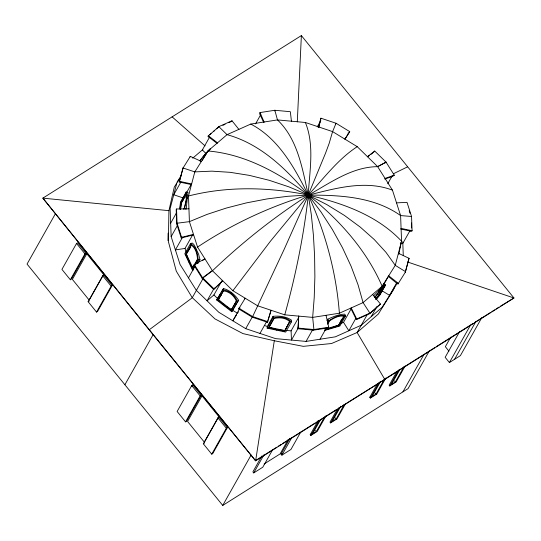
<?xml version="1.0" encoding="UTF-8"?>
<svg xmlns="http://www.w3.org/2000/svg" width="541" height="541" viewBox="0 0 541 541"><rect width="100%" height="100%" fill="white"/><g stroke="black" fill="none" stroke-linecap="round" stroke-linejoin="round"><path stroke-width="0.81" d="M187.247 198.182L186.239 209.151L184.353 208.752C184.894 203.754 187.423 198.486 185.908 193.448L186.172 192.021L188.058 192.42L186.895 198.804L187.01 197.512M176.508 183.561L174.276 187.085L168.927 210.672L168.373 241.543L176.271 271.142L192.096 297.455L191.656 298.24L149.147 329.841L42.847 198.134L301.378 35.578L513.95 297.996L255.629 460.81L149.357 330.098M167.981 240.617L168.123 233.103M298.057 328.745L298.713 316.12L298.057 328.745L313.557 330.159L328.387 327.846L328.739 327.217L326.027 315.308M297.293 121.84L301.378 35.578M400.644 244.174L400.759 242.882M197.539 247.075C231.616 224.407 269.06 206.831 308.248 195.01C309.54 171.125 314.686 145.346 305.388 122.489L277.472 119.919L250.747 124.072L227.037 134.662L207.96 150.973L194.807 171.896L188.478 195.998L189.411 221.641L197.539 247.075L212.302 270.568L202.118 278.182L193.921 265.137L194.273 264.515L204.917 258.821L202.435 260.613M179.727 208.86L180.451 202.165L186.172 192.021C187.815 197.472 185.536 203.375 184.353 208.752M179.977 209.117L180.674 202.74L185.908 193.448L186.577 193.59L181.336 202.882L180.437 209.117M180.647 209.259L181.336 202.882L183.595 199.534M267.146 328.164L267.328 326.46L273.049 316.316C279.291 315.68 286.405 316.485 291.592 320.231L291.41 321.936L285.689 332.086L267.146 328.164L272.867 318.013L273.049 316.316M290.017 321.286L284.715 331.18L268.823 327.826L268.891 327.224L284.776 330.578L290.017 321.286L289.394 320.617M276.417 330.125L276.485 329.523M284.715 331.18L289.503 321.685M384.705 179.03L392.523 176.461L394.294 175.203L386.078 162.165L377.665 166.662C352.029 166.79 329.909 183.122 308.356 195.145C303.792 235.605 295.684 275.633 284.755 314.842L257.543 305.746L232.887 290.713L212.471 270.777L202.3 278.399L213.634 289.469L222.682 280.745L213.634 289.469M400.996 243.551L398.778 254.256M203.2 278.29L192.278 297.678L214.96 318.899L242.943 333.594L274.301 340.756L255.629 460.81L149.275 329.645M400.225 247.102L400.468 245.587M320.935 118.195L318.635 127.676L320.935 118.195L336.042 123.26L349.723 131.619L345.002 139.064M244.863 298.855L245.215 298.233L238.655 308.884L252.343 317.229L267.45 322.28L267.829 320.833M377.665 166.662L392.455 190.148L400.604 215.575L401.564 241.225L395.261 265.333L382.135 286.27L363.079 302.602L339.383 313.219L312.664 317.391L284.755 314.842M408.563 259.754L405.27 272.353L409.118 258.341L398.413 253.276M179.179 181.992L179.531 181.37L191.642 183.947L191.291 184.569L179.179 181.992L183.041 167.987L194.807 171.896L211.835 171.152L230.155 172.322L249.381 175.385L269.087 180.261L288.853 186.848L308.248 195.01C323.849 178.334 337.888 159.237 357.229 146.665L377.625 166.614L386.051 162.124L374.724 151.047L367.427 156.64M179.531 181.37L183.041 167.987M180.809 182.54L180.965 181.965L173.749 194.767L182.77 197.796M191.291 184.569L191.44 183.994L186.692 192.427M394.166 287.738L393.692 289.361L378.335 314.03L357.134 332.512L331.532 343.528L303.285 346.341L274.301 340.756M267.45 322.28L271.149 310.297L270.798 310.919M268.059 320.076L270.568 311.684M181.215 237.972L181.566 237.343L193.475 234.354L193.123 234.983L181.215 237.972L176.704 223.852L177.056 223.223L189.411 221.641L207.149 214.364L226.28 208.069L246.398 202.889L267.058 198.932L287.826 196.288L308.248 195.01L325.567 153.11L329.165 143.385L332.587 131.612L336.042 123.26L335.69 123.882M392.455 190.148C365.263 179.768 335.373 188.349 308.356 195.145L284.113 249.455L252.343 317.229M375.86 298.551L378.856 294.953L380.844 290.598M382.494 286.967L384.002 283.755L385.544 284.951L379.823 295.102L376.036 299.491M331.87 327.623L338.727 325.141L341.601 319.204M55.432 213.709L27.05 264.069L222.73 505.422L408.076 388.607L429.202 351.109M76.538 243.47L61.931 269.391L70.344 279.765L71.378 279.115L85.978 253.195L77.566 242.821L76.538 243.47L84.951 253.844L70.344 279.765M88.129 301.702L102.736 275.782L103.764 275.132L112.176 285.506L97.576 311.427L96.541 312.083L88.129 301.702L89.164 301.053M96.541 312.083L111.148 286.155L112.176 285.506M189.992 156.998L190.344 156.369L201.38 161.434M238.892 129.367L231.994 120.765L218.835 126.641L207.886 136.325L217.144 143.439M188.944 208.819L176.535 208.988L176.183 209.61L176.704 223.852M170.665 223.183L176.677 212.518M231.643 121.387L231.994 120.765M183.548 209.211L184.353 207.785L185.022 207.927M196.207 290.165L180.045 264.448L171.152 236.606L177.563 225.225M259.998 112.575L259.646 113.204L260.133 114.726L263.758 122.618L264.109 121.996L259.998 112.575L274.835 110.269L290.334 111.703L291.43 121.204M186.314 252.505L185.008 248.427L192.927 234.375L193.123 234.983M255.562 123.875L260.37 115.334M185.705 254.256L190.946 244.965L191.555 244.782L186.32 254.081L185.705 254.256L192.305 268.363L192.914 268.18L186.32 254.081L190.757 247.054M189.614 261.134L188.653 261.932M195.95 249.881L196.302 249.259L195.72 247.744L193.698 244.275L192.251 243.051L190.527 243.551L184.806 253.702L192.508 270.155L193.658 269.824M274.483 110.898L274.835 110.269L277.472 119.919C297.773 139.206 302.412 168.873 308.248 195.01C268.87 187.078 227.599 186.016 188.478 195.998M124.89 384.746L153.272 334.385M192.305 268.363L197.546 259.065C197.039 253.952 195.727 247.744 190.946 244.965L190.527 243.551C196.2 246.696 197.681 254.047 198.222 260.011L195.774 264.36M193.719 266.754L194.523 265.32M195.335 263.893L197.343 260.316M192.508 270.155L194.956 265.807M188.478 277.871L194.895 266.49M197.905 263.129L199.947 259.504L198.594 254.189L196.302 249.259M213.485 289.435L207.068 300.816L213.918 294.946L221.445 281.597M216.65 299.964L223.474 288.542C229.736 290.145 235.247 294.865 238.628 300.302L231.805 311.724L216.65 299.964L221.019 292.891M221.837 291.437L223.474 288.542M232.312 308.363L231.075 310.264L218.084 300.187L223.325 290.889C229.1 291.362 234.097 295.751 236.309 300.965L237.526 301.574L238.628 300.302M218.084 300.187L223.71 290.436M317.249 126.885L320.056 121.908M231.305 293.526L231.656 292.904M231.075 310.264L236.701 300.519L231.46 309.81L227.355 307.16M231.805 311.724L237.526 301.574C235.024 295.44 229.147 290.253 222.371 289.814L223.325 290.889M191.737 385.557L177.13 411.478L185.543 421.852L186.571 421.202L201.178 395.282L192.765 384.901L191.737 385.557L200.143 395.931L185.543 421.852M191.954 386.342L192.765 384.901M239.23 309.411L232.819 320.793L236.681 314.639M237.533 313.273L238.324 311.866M196.383 290.389L218.733 312.211L245.722 328.658L252.532 316.566M259.964 333.425L266.774 321.327M269.29 326.507L273.726 318.642M203.328 443.789L217.935 417.868L218.963 417.212L227.376 427.593L212.769 453.514L211.741 454.163L203.328 443.789L204.356 443.133M268.823 327.826L274.064 318.527C279.399 317.154 285.966 317.709 289.949 321.888L291.41 321.936C286.831 316.945 279.082 316.329 272.867 318.013L274.064 318.527M374.724 151.047L373.229 152.65M211.741 454.163L226.341 428.242L227.376 427.593M385.699 162.753L386.051 162.124L385.726 162.787M298.267 327.981L291.45 340.073L291.105 330.855L298.233 318.209M387.755 183.724L392.164 175.899L392.523 176.461M245.722 328.658L275.504 338.619L306.064 341.412L312.475 330.03M313.557 330.159L313.908 329.537L312.664 317.391L314.226 297.564L314.876 276.911L314.598 255.893L313.395 234.963L311.298 214.561L308.356 195.145C339.809 195.01 374.068 196.714 400.604 215.575L411.552 216.481L412.086 230.716L411.735 231.345L400.732 229.026L401.084 228.403L412.086 230.716M222.73 505.422L251.112 455.055M327.028 320.603L327.846 319.149C333.141 316.755 338.964 314.152 344.8 314.172L345.584 315.849L339.863 326L324.451 330.524M327.406 322.997L328.63 320.827C333.54 317.81 339.647 313.949 345.584 315.849L344.238 316.438L339.004 325.736L324.472 329.996M327.697 324.275L329.712 320.698C333.939 318.128 339.139 314.923 344.238 316.438M320.042 339.227L326.46 327.839M261.817 456.016L252.89 471.86L253.743 472.908L262.784 467.208L272.522 449.929M253.743 472.908L263.886 454.907M325.81 328.935L338.727 325.141L343.961 315.849L343.42 315.606M350.879 308.532L351.231 307.91L356.729 319.007L356.377 319.63L350.879 308.532L351.447 308.282L343.528 322.335L341.019 323.457M355.653 318.683L348.844 330.774L343.528 322.335M288.353 439.278L280.11 453.913L264.109 463.995M300.681 432.178L290.943 449.463L281.902 455.164L281.05 454.109L289.976 438.271M281.902 455.164L291.64 437.879M378.68 291.329L383.819 284.059M382.365 286.656L384.002 283.755M383.515 285.06L388.702 275.802L398.332 283.356L397.98 283.978L396.506 283.078L388.35 276.424M367.258 314.551L357.134 332.512L384.786 379.403L346.761 403.086M375.765 298.537L378.856 294.953L384.096 285.662M375.792 299.558L379.397 295.379L385.544 284.951L381.452 288.88L374.717 297.489L381.101 289.503L384.637 286.081M356.377 319.63L369.53 313.739L380.465 304.042L372.607 294.432M371.221 316.668L376.827 306.713M380.465 304.042L369.53 313.739M408.766 258.97L409.118 258.341M326.209 415.488L317.215 431.447L310.845 435.464L310.209 434.68L317.98 420.891M310.845 435.464L319.433 420.229M320.651 419.478L312.502 433.943L316.404 431.481L324.553 417.016M337.341 409.07L329.976 422.129L330.619 422.913L336.989 418.903L345.571 403.667M330.619 422.913L339.2 407.677M340.83 406.203L332.275 421.392L336.171 418.93L344.319 404.472M385.794 378.085L376.8 394.044L370.429 398.061L369.787 397.27L377.557 383.488M370.429 398.061L379.424 382.095M380.641 381.344L372.086 396.533L375.981 394.078L384.13 379.613M396.932 371.376L389.168 385.158L389.804 385.949L396.174 381.932L405.168 365.973M389.804 385.949L398.798 369.983M400.015 369.233L391.461 384.421L395.356 381.966L403.917 366.778M402.91 391.86L424.043 354.362M450.741 337.158L445.351 346.713L448.929 351.123M459.654 331.572L445.155 357.31L449.409 362.551L460.391 355.633L481.774 317.675M449.409 362.551L470.535 325.06M454.575 359.298L475.701 321.8M220.931 302L218.476 299.734L219.315 298.274M220.153 296.82L221.411 294.629M202.266 160.298L206.723 153.157M182.689 168.609L190.344 156.369M181.553 174.993L177.056 182.155L170.131 208.535L171.152 236.606M238.655 308.884L239.44 307.626L240.035 307.991M396.506 283.078L396.823 282.578L389.608 295.379L382.108 290.808M396.479 284.424L382.108 307.342L361.239 325.215L335.305 336.84L306.064 341.412M397.98 283.978L405.622 271.731L395.261 265.333L385.976 252.336L374.23 239.507L360.272 227.112L344.407 215.419L326.974 204.687L308.356 195.145C273.996 217.103 241.962 242.632 212.471 270.777M177.407 182.155L178.746 180.038M344.908 139.138L349.723 131.619M184.501 198.195L185.401 196.85M199.818 160.826L206.182 152.738L210.28 148.816L202.949 156.876M200.873 159.595L200.089 160.677L200.63 161.096M232.887 290.713L270.486 241.144L308.356 195.145C342.243 202.922 377.226 215.25 401.564 241.225M201.225 159.135L201.915 158.215M224.231 305.848L224.616 305.395M380.553 289.077L381.398 288.123M373.608 295.819L380.905 288.454M209.759 134.729L211.004 133.661M213.499 131.531L214.743 130.462M216.61 128.866L218.835 126.641L227.037 134.662C260.519 143.818 286.48 169.157 308.248 195.01C294.602 167.913 278.716 138.591 250.747 124.072M209.11 137.522L209.57 137.13L202.354 149.931L205.736 153.245M192.718 158.168L202.848 149.512M367.691 156.802L369.537 155.423M370.768 154.496L372.614 153.11M84.951 253.844L85.978 253.195M202.118 278.182L203.423 277.364M202.3 278.399L203.599 277.58M200.143 395.931L201.178 395.282M255.278 460.743L276.721 447.224M278.148 446.325L281.009 444.526M282.436 443.627L315.315 422.9M316.742 422L319.603 420.201M321.029 419.302L336.752 409.388M338.179 408.489L341.04 406.683M342.473 405.784L345.327 403.985M384.637 379.207L434.666 347.674M436.093 346.774L473.26 323.349M474.687 322.45L490.41 312.542M491.843 311.643L494.704 309.837M496.131 308.938L498.991 307.132M500.418 306.233L513.95 297.996L407.752 262.06M310.209 434.68L311.623 433.787M369.787 397.27L371.207 396.377M281.05 454.109L282.443 453.236M196.762 263.724L198.182 262.946M393.354 173.796L407.603 166.824M356.729 319.007L369.882 313.111L363.079 302.602L358.02 284.715L351.102 266.287L342.473 247.717L332.323 229.411L320.867 211.754L308.356 195.145C325.378 232.326 336.299 272.4 339.383 313.219M222.872 125.309L225.063 124.329M228.721 122.692L230.912 121.711M193.921 265.137L195.342 264.502M385.057 178.402L394.294 175.203M199.947 259.504L198.222 260.011L197.546 259.065M325.736 329.07L328.806 328.401M328.739 327.217L313.908 329.537L298.409 328.123M260.133 114.726L260.776 114.624M185.008 248.427L175.406 249.915L182.621 237.114L182.811 237.722M329.712 320.698L328.63 320.827L327.846 319.149M396.526 202.861L407.028 202.361L411.552 216.481M400.313 243.152L402.822 243.382L410.037 230.574L410.058 231.19M297.996 327.21L298.666 327.271M285.871 330.382L291.105 330.855M168.927 210.672L42.847 198.134L149.066 329.381M280.63 330.051L284.776 330.578M207.96 150.973C245.147 154.151 278.953 172.91 308.248 195.01M180.674 202.74L181.336 202.882M268.891 327.224L273.442 328.603M320.204 120.264L320.854 120.481M305.388 122.489L332.587 131.612L357.229 146.665M267.802 321.658L252.694 316.6L239.007 308.262M264.36 325.472L267.328 326.46M347.991 133.133L348.58 133.492M232.907 310.446L236.944 312.908M208.238 135.703L217.496 142.817M378.856 294.953L379.397 295.379M218.476 299.734L231.46 309.81M308.356 195.145C339.16 219.592 366.365 249.888 382.135 286.27M172.112 116.856L205.059 145.894M221.837 280.894L222.331 281.374M214.283 288.015L214.777 288.495M202.652 277.776L213.986 288.847M213.918 294.946L217.752 298.693M394.511 380.911L395.356 381.966M375.129 393.03L375.981 394.078M335.319 417.882L336.171 418.93M315.552 430.433L316.404 431.481M102.736 275.782L111.148 286.155M217.935 417.868L226.341 428.242M194.273 264.515L202.469 277.553M191.291 265.327L192.914 268.18M338.727 325.141L339.004 325.736M331.112 327.893L331.39 328.488M186.32 254.081L187.795 257.915M409.185 210.828L409.943 213.181M181.566 237.343L177.056 223.223L176.535 208.988M411.417 222.966L411.606 227.991M402.761 241.705L403.275 255.555M86.803 253.776L72.372 279.386L89.197 300.133L103.629 274.524L86.803 253.776M202.003 395.856L187.571 421.466L204.397 442.22L218.828 416.611L202.003 395.856"/></g></svg>
